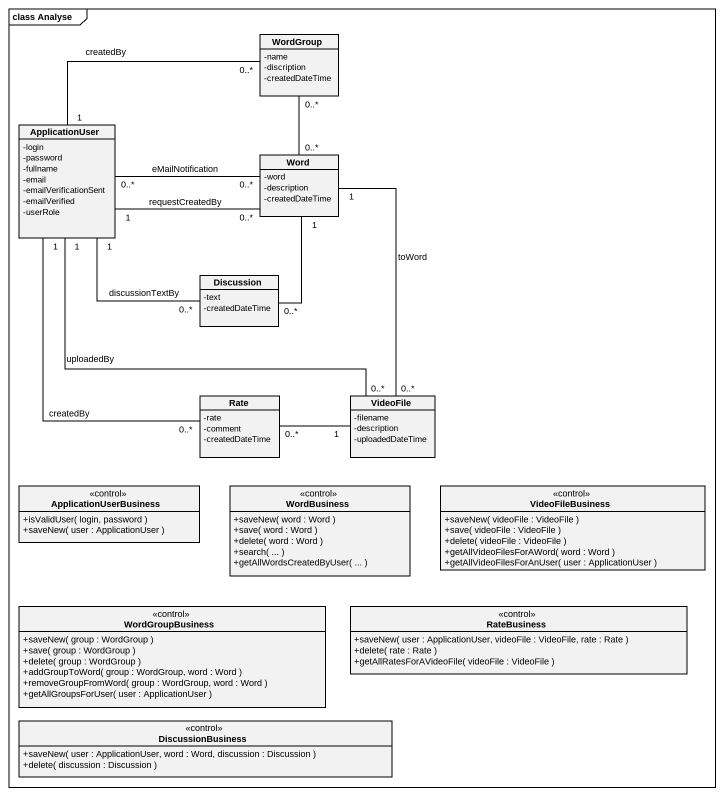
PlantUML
@startuml
mainframe class Analyse
hide circle
hide empty members
skinparam classAttributeIconSize 0
class WordGroup {
  -name
  -discription
  -createdDateTime
}
class ApplicationUser {
  -login
  -password
  -fullname
  -email
  -emailVerificationSent
  -emailVerified
  -userRole
}
class Word {
  -word
  -description
  -createdDateTime
}
class Discussion {
  -text
  -createdDateTime
}
class Rate {
  -rate
  -comment
  -createdDateTime
}
class VideoFile {
  -filename
  -description
  -uploadedDateTime
}
class ApplicationUserBusiness <<control>> {
  +isValidUser( login, password )
  +saveNew( user : ApplicationUser )
}
class WordBusiness <<control>> {
  +saveNew( word : Word )
  +save( word : Word )
  +delete( word : Word )
  +search( ... )
  +getAllWordsCreatedByUser( ... )
}
class VideoFileBusiness <<control>> {
  +saveNew( videoFile : VideoFile )
  +save( videoFile : VideoFile )
  +delete( videoFile : VideoFile )
  +getAllVideoFilesForAWord( word : Word )
  +getAllVideoFilesForAnUser( user : ApplicationUser )
}
class WordGroupBusiness <<control>> {
  +saveNew( group : WordGroup )
  +save( group : WordGroup )
  +delete( group : WordGroup )
  +addGroupToWord( group : WordGroup, word : Word )
  +removeGroupFromWord( group : WordGroup, word : Word )
  +getAllGroupsForUser( user : ApplicationUser )
}
class RateBusiness <<control>> {
  +saveNew( user : ApplicationUser, videoFile : VideoFile, rate : Rate )
  +delete( rate : Rate )
  +getAllRatesForAVideoFile( videoFile : VideoFile )
}
class DiscussionBusiness <<control>> {
  +saveNew( user : ApplicationUser, word : Word, discussion : Discussion )
  +delete( discussion : Discussion )
}
WordGroup "0..*" -left- "1" ApplicationUser : createdBy
ApplicationUser "1" -right- "0..*" Word : requestCreatedBy
ApplicationUser "0..*" -right- "0..*" Word : eMailNotification
ApplicationUser "1" -- "0..*" VideoFile : uploadedBy
Word "0..*" -up- "0..*" WordGroup
Word "1" -- "0..*" VideoFile : toWord
Discussion "0..*" -up- "1" ApplicationUser : discussionTextBy
Discussion "0..*" -up- "1" Word
Rate "0..*" -up- "1" ApplicationUser : createdBy
Rate "0..*" -right- "1" VideoFile
@enduml
